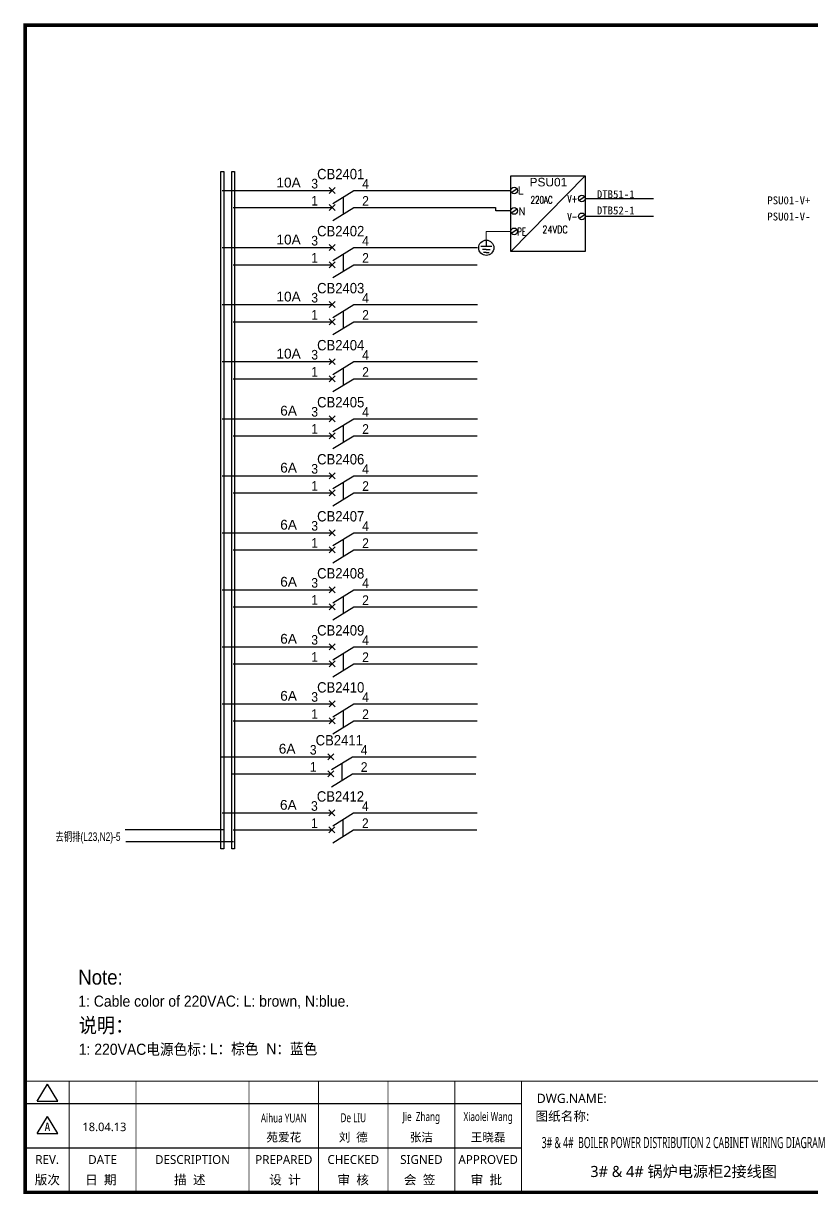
# Model space of a CAD drawing. Extents: x 81437 to 204847, y -54597 to -29444.
# Drawn here: x 110859 to 112988, y -45846 to -42684 of the extents above; entities that cross this region are included whole.
import ezdxf
from ezdxf.enums import TextEntityAlignment as Align

# ---------------------------------------------------------------- set-up
doc = ezdxf.new("R2010")
doc.units = 0
doc.header["$LTSCALE"] = 100
doc.header["$MEASUREMENT"] = 0
doc.layers.add('t', color=1, linetype='Continuous')
doc.layers.add('空气开关', color=7, linetype='Continuous')
doc.layers.add('细实线', color=7, linetype='Continuous', lineweight=20)
doc.styles.add('HZ', font='arial.ttf', dxfattribs={"width": 0.7})
doc.styles.add('HZTXT1', font='', dxfattribs={"width": 0.8})
doc.styles.add('ROMANS', font='romans', dxfattribs={"width": 0.8, "height": 2})
doc.styles.get("Standard").update_dxf_attribs({"font": ''})
doc.styles.add('微软雅黑', font='')
doc.styles.get('HZTXT1').set_extended_font_data('SimSun')
doc.styles.get('Standard').set_extended_font_data('SimSun')
doc.styles.get('微软雅黑').set_extended_font_data('Microsoft YaHei')

# ---------------------------------------------------------------- blocks, each defined once
blk = doc.blocks.new('供电端子')
at = {"style": 'HZ', "width": 0.7}
blk.add_attdef('供电端子', (0, 0), '', height=17, dxfattribs=at)
blk = doc.blocks.new('SM电源接线块配电')
at = {"color": 7}
for p, q in [((1.5, -45.1), (16.4, -35.1)), ((184.6, -66.2), (199.6, -56.3)), ((1.5, -100.1), (16.4, -90.1)), ((184.6, -114.7), (199.6, -104.7)), ((1.5, -155.1), (16.4, -145.2))]:
    blk.add_line(p, q, dxfattribs=at)
blk.add_lwpolyline([(0, 0), (201.1, 0), (201.1, -204.6), (0, -204.6)], close=True, dxfattribs=at)
for centre in [(9, -40.1), (192.1, -61.3), (9, -95.1), (192.1, -109.7), (9, -150.2)]:
    blk.add_circle(centre, 8.97, dxfattribs=at)
at = {"layer": '细实线'}
blk.add_line((0, -204.6), (201.1, 0), dxfattribs=at)
at = {"layer": '空气开关', "style": 'ROMANS'}
for s, p in [('L', (19.5, -49.5)), ('N', (20.9, -106.1))]:
    blk.add_text(s, height=20, dxfattribs=at).set_placement(p)
at = {"layer": '空气开关', "style": 'ROMANS', "width": 0.7}
blk.add_text('220AC', height=20, dxfattribs=at).set_placement((83.2, -75.4), align=Align.CENTER)
for s, p in [('V+', (153.2, -72.2)), ('V-', (153.2, -120.7)), ('PE', (17.3, -161.1))]:
    blk.add_text(s, height=20, dxfattribs=at).set_placement(p)
at = {"layer": '细实线', "color": 0, "style": 'HZ'}
blk.add_attdef('电源位号', text='', height=23, dxfattribs=at).set_placement((101.6, -28.8), align=Align.CENTER)
at = {"layer": '细实线', "color": 0, "style": 'ROMANS', "width": 0.8}
blk.add_attdef('24VDC', text='', height=20, dxfattribs=at).set_placement((119.6, -155.3), align=Align.CENTER)
at = {"layer": '细实线', "style": 'HZ'}
blk.add_attdef('电流', text='', height=20, dxfattribs=at).set_placement((111, -185.9), align=Align.CENTER)
blk = doc.blocks.new('图框')
at = {"color": 7}
for p, q in [((-6.2, -2970.4), (1334, -2970.4)), ((-6.2, -3090.4), (1334, -3090.4))]:
    blk.add_line(p, q, dxfattribs=at)
at = {"color": 7, "const_width": 3}
blk.add_lwpolyline([(4109.5, -2910.4), (-6.2, -2910.4)], dxfattribs=at)
at = {"layer": 't', "color": 7}
for p, q in [((25.8, -2963.9), (53.7, -2918)), ((81.7, -2963.9), (53.7, -2918)), ((25.8, -2963.9), (81.7, -2963.9)), ((25.8, -3051.8), (53.7, -3006)), ((81.7, -3051.8), (53.7, -3006)), ((25.8, -3051.8), (81.7, -3051.8))]:
    blk.add_line(p, q, dxfattribs=at)
at = {"layer": 't', "color": 7, "const_width": 9.62}
blk.add_lwpolyline([(4109.5, -3210.4), (4109.5, -58.9), (-6.2, -58.9), (-6.2, -3210.4)], close=True, dxfattribs=at)
at = {"layer": 't', "color": 7, "const_width": 2.4}
for points in [[(112.6, -2911.6), (112.6, -3210.4)], [(292.9, -2911.6), (292.9, -3210.4)], [(598.2, -2911.6), (598.2, -3215.3)], [(785.8, -2911.6), (785.8, -3215.3)], [(973.4, -2911.6), (973.4, -3215.3)], [(1153.7, -2911.6), (1153.7, -3215.3)], [(1334, -2911.6), (1334, -3215.3)]]:
    blk.add_lwpolyline(points, dxfattribs=at)
at = {"color": 7, "style": '微软雅黑', "flags": 8}
for tag, p, height in [('DWG.NAME:', (1375.5, -2969.2), 25), ('DWG.NO.:', (3122, -3089.3), 24), ('图纸编号', (3309.2, -3111.3), 24), ('FILENO.:', (3122.5, -3165), 24), ('文档号', (3311.6, -3183), 24)]:
    blk.add_attdef(tag, p, '', height=height, dxfattribs=at)
at = {"color": 7, "style": '微软雅黑', "width": 0.8, "flags": 8}
for tag, p, height in [('PROJECTNAME:', (3119.3, -2971.7), 24), ('PROJECT_NAME', (3324.7, -2969.2), 25)]:
    blk.add_attdef(tag, p, '', height=height, dxfattribs=at)
at = {"color": 7, "style": '微软雅黑', "flags": 8}
for tag, height, width, p in [('RENLIU', 24, 0.7, (692, -3009.2)), ('SHUFENWANG', 24, 0.7, (879.6, -3009.2)), ('FANGHOU', 24, 0.7, (1063.6, -3009.2)), ('DANDANLI', 24, 0.7, (1243.9, -3009.2)), ('#10STATIONONTROLCABINETCOVER', 30, 0.6, (1771.7, -3076)), ('HANGZHOUHOLLYSYSAUTOMATIONCO.,LTD.', 24, 0.7, (2763.9, -3104.6))]:
    blk.add_attdef(tag, text='', height=height, dxfattribs=dict(at, width=width)).set_placement(p, align=Align.MIDDLE)
for tag, p in [('图纸名称:', (1371.6, -3024.8)), ('项目名称', (3272.9, -3045.6))]:
    blk.add_attdef(tag, text='', height=25, dxfattribs=at).set_placement(p, align=Align.BOTTOM_LEFT)
at = {"color": 7, "flags": 8}
blk.add_attdef('A', text='', height=23, dxfattribs=at).set_placement((53.7, -3033.7), align=Align.MIDDLE)
at = {"color": 7, "style": '微软雅黑', "flags": 8}
for tag, height, p in [('设计时间', 23, (207.7, -3033.7)), ('刘仁', 23, (692, -3061.1)), ('王姝芬', 23, (879.6, -3061.1)), ('侯方', 23, (1063.6, -3061.1)), ('李丹丹', 23, (1243.9, -3061.1)), ('PAGEXOFX', 24, (3947.6, -3097.9)), ('REV.', 24, (53.2, -3121.9)), ('DATE', 24, (202.7, -3121.9)), ('DESCRIPTION', 24, (445.6, -3121.9)), ('PREPARED', 24, (692, -3121.9)), ('CHECKED', 24, (879.6, -3121.9)), ('SIGNED', 24, (1063.6, -3121.9)), ('APPROVED', 24, (1243.9, -3121.9)), ('图纸名称', 30, (1771.7, -3153.6)), ('第几页共几页', 24, (3947.6, -3172.9))]:
    blk.add_attdef(tag, text='', height=height, dxfattribs=at).set_placement(p, align=Align.MIDDLE)
at = {"layer": 't', "color": 7, "style": '微软雅黑'}
for s, p in [('版次', (53.7, -3176.5)), ('日  期', (198, -3176.5)), ('描  述', (438.3, -3176.5)), ('设  计', (695.3, -3176.5)), ('审  核', (879.4, -3176.5)), ('会  签', (1058.9, -3176.5)), ('审  批', (1239.1, -3176.5))]:
    blk.add_text(s, height=25, dxfattribs=at).set_placement(p, align=Align.MIDDLE_CENTER)

msp = doc.modelspace()

# ---------------------------------------------------------------- linework, layer by layer
at = {"color": 43}
for p, q in [((111396.4, -43135.3), (111693.1, -43135.3)), ((111751.7, -43135.3), (112085.4, -43135.3)), ((111751.7, -43135.3), (112175.3, -43135.3)), ((111396.4, -43289.3), (111693.1, -43289.3)), ((111751.7, -43289.3), (112085.4, -43289.3)), ((111396.4, -43443.3), (111693.1, -43443.3)), ((111751.7, -43443.3), (112085.4, -43443.3)), ((111396.4, -43597.3), (111693.1, -43597.3)), ((111751.7, -43597.3), (112085.4, -43597.3)), ((111396.4, -43751.3), (111693.1, -43751.3)), ((111751.7, -43751.3), (112085.4, -43751.3)), ((111396.4, -43905.3), (111693.1, -43905.3)), ((111751.7, -43905.3), (112085.4, -43905.3)), ((111396.4, -44059.3), (111693.1, -44059.3)), ((111751.7, -44059.3), (112085.4, -44059.3)), ((111396.4, -44213.3), (111693.1, -44213.3)), ((111751.7, -44213.3), (112085.4, -44213.3)), ((111396.4, -44367.3), (111693.1, -44367.3)), ((111751.7, -44367.3), (112085.4, -44367.3)), ((111396.4, -44521.3), (111693.1, -44521.3)), ((111751.7, -44521.3), (112085.4, -44521.3)), ((111392.6, -44664.1), (111689.3, -44664.1)), ((111747.8, -44664.1), (112081.5, -44664.1)), ((111395.8, -44815.8), (111692.4, -44815.8)), ((111751, -44815.8), (112084.7, -44815.8)), ((111134.2, -44860.3), (111400.8, -44860.3))]:
    msp.add_line(p, q, dxfattribs=at)
at = {"color": 6}
for p, q in [((111701.2, -43143.4), (111685, -43127.2)), ((111685, -43143.4), (111701.2, -43127.2)), ((111695.2, -43170.1), (111751.7, -43135.3)), ((111685, -43189.5), (111701.2, -43173.3)), ((111701.2, -43189.5), (111685, -43173.3)), ((111695.2, -43216.2), (111751.7, -43181.4)), ((111701.2, -43297.4), (111685, -43281.2)), ((111685, -43297.4), (111701.2, -43281.2)), ((111695.2, -43324.1), (111751.7, -43289.3)), ((111701.2, -43343.5), (111685, -43327.3)), ((111685, -43343.5), (111701.2, -43327.3)), ((111695.2, -43370.2), (111751.7, -43335.4)), ((111685, -43451.4), (111701.2, -43435.2)), ((111701.2, -43451.4), (111685, -43435.2)), ((111695.2, -43478.1), (111751.7, -43443.3)), ((111685, -43497.5), (111701.2, -43481.3)), ((111701.2, -43497.5), (111685, -43481.3)), ((111695.2, -43524.2), (111751.7, -43489.4)), ((111701.2, -43605.4), (111685, -43589.2)), ((111685, -43605.4), (111701.2, -43589.2)), ((111695.2, -43632.1), (111751.7, -43597.3)), ((111701.2, -43651.5), (111685, -43635.3)), ((111685, -43651.5), (111701.2, -43635.3)), ((111695.2, -43678.2), (111751.7, -43643.4)), ((111685, -43759.4), (111701.2, -43743.2)), ((111701.2, -43759.4), (111685, -43743.2)), ((111695.2, -43786.1), (111751.7, -43751.3)), ((111685, -43805.5), (111701.2, -43789.3)), ((111701.2, -43805.5), (111685, -43789.3)), ((111695.2, -43832.2), (111751.7, -43797.4)), ((111701.2, -43913.4), (111685, -43897.2)), ((111685, -43913.4), (111701.2, -43897.2)), ((111695.2, -43940.1), (111751.7, -43905.3)), ((111701.2, -43959.5), (111685, -43943.3)), ((111685, -43959.5), (111701.2, -43943.3)), ((111695.2, -43986.2), (111751.7, -43951.4)), ((111701.2, -44067.4), (111685, -44051.2)), ((111685, -44067.4), (111701.2, -44051.2)), ((111695.2, -44094.1), (111751.7, -44059.3)), ((111701.2, -44113.5), (111685, -44097.3)), ((111685, -44113.5), (111701.2, -44097.3)), ((111695.2, -44140.2), (111751.7, -44105.4)), ((111685, -44221.4), (111701.2, -44205.2)), ((111701.2, -44221.4), (111685, -44205.2)), ((111695.2, -44248.1), (111751.7, -44213.3)), ((111685, -44267.5), (111701.2, -44251.3)), ((111701.2, -44267.5), (111685, -44251.3)), ((111695.2, -44294.2), (111751.7, -44259.4)), ((111701.2, -44375.4), (111685, -44359.2)), ((111685, -44375.4), (111701.2, -44359.2)), ((111695.2, -44402.1), (111751.7, -44367.3)), ((111701.2, -44421.5), (111685, -44405.3)), ((111685, -44421.5), (111701.2, -44405.3)), ((111695.2, -44448.2), (111751.7, -44413.4)), ((111701.2, -44529.4), (111685, -44513.2)), ((111685, -44529.4), (111701.2, -44513.2)), ((111695.2, -44556.1), (111751.7, -44521.3)), ((111701.2, -44575.5), (111685, -44559.3)), ((111685, -44575.5), (111701.2, -44559.3)), ((111695.2, -44602.2), (111751.7, -44567.4)), ((111697.3, -44672.2), (111681.2, -44656)), ((111681.2, -44672.2), (111697.3, -44656)), ((111691.3, -44698.8), (111747.8, -44664.1)), ((111697.3, -44718.3), (111681.2, -44702.1)), ((111681.2, -44718.3), (111697.3, -44702.1)), ((111691.3, -44745), (111747.8, -44710.2)), ((111700.5, -44823.8), (111684.3, -44807.7)), ((111684.3, -44823.8), (111700.5, -44807.7)), ((111694.5, -44850.5), (111751, -44815.8)), ((111700.5, -44870), (111684.3, -44853.8)), ((111684.3, -44870), (111700.5, -44853.8)), ((111694.5, -44896.7), (111751, -44861.9))]:
    msp.add_line(p, q, dxfattribs=at)
at = {"color": 1}
msp.add_line((112376.6, -43156.4), (112561.1, -43156.4), dxfattribs=at)
at = {"color": 5}
for p, q in [((111426.1, -43181.4), (111693.1, -43181.4)), ((111751.7, -43181.4), (112134.1, -43181.4)), ((112134.9, -43190.3), (112134.9, -43181.4)), ((112175.3, -43190.3), (112134.9, -43190.3)), ((111426.1, -43335.4), (111693.1, -43335.4)), ((111751.7, -43335.4), (112084.8, -43335.4)), ((111426.1, -43489.4), (111693.1, -43489.4)), ((111751.7, -43489.4), (112084.8, -43489.4)), ((111426.1, -43643.4), (111693.1, -43643.4)), ((111751.7, -43643.4), (112084.8, -43643.4)), ((111426.1, -43797.4), (111693.1, -43797.4)), ((111751.7, -43797.4), (112084.8, -43797.4)), ((111426.1, -43951.4), (111693.1, -43951.4)), ((111751.7, -43951.4), (112084.8, -43951.4)), ((111426.1, -44105.4), (111693.1, -44105.4)), ((111751.7, -44105.4), (112084.8, -44105.4)), ((111426.1, -44259.4), (111693.1, -44259.4)), ((111751.7, -44259.4), (112084.8, -44259.4)), ((111426.1, -44413.4), (111693.1, -44413.4)), ((111751.7, -44413.4), (112084.8, -44413.4)), ((111426.1, -44567.4), (111693.1, -44567.4)), ((111751.7, -44567.4), (112084.8, -44567.4)), ((111422.3, -44710.2), (111689.3, -44710.2)), ((111747.8, -44710.2), (112080.9, -44710.2)), ((111425.5, -44861.9), (111692.4, -44861.9)), ((111751, -44861.9), (112084.1, -44861.9)), ((111135.7, -44892.7), (111426.3, -44892.7))]:
    msp.add_line(p, q, dxfattribs=at)
at = {"color": 0}
msp.add_line((112376.6, -43204.8), (112561.1, -43204.8), dxfattribs=at)
for p, q in [((112109.2, -43285.9), (112094.6, -43285.9)), ((112109.2, -43270.7), (112109.2, -43285.9)), ((112123.9, -43285.9), (112109.2, -43285.9)), ((112109.2, -43294), (112098.7, -43294)), ((112109.2, -43302.2), (112101.9, -43302.2)), ((112109.2, -43294), (112119.8, -43294)), ((112109.2, -43302.2), (112116.6, -43302.2))]:
    msp.add_line(p, q)
at = {"color": 43}
msp.add_lwpolyline([(111400.4, -43083.6), (111400.4, -44912.4), (111392.6, -44912.4), (111392.6, -43083.6)], close=True, dxfattribs=at)
at = {"color": 5}
msp.add_lwpolyline([(111429.6, -43083.6), (111429.6, -44912.4), (111421.7, -44912.4), (111421.7, -43083.6)], close=True, dxfattribs=at)
msp.add_circle((112109.2, -43289.7), 20.5)
at = {"layer": '空气开关', "color": 6}
for p, q in [((111723.4, -43198.8), (111723.4, -43152.7)), ((111723.4, -43352.8), (111723.4, -43306.7)), ((111723.4, -43506.8), (111723.4, -43460.7)), ((111723.4, -43660.8), (111723.4, -43614.7)), ((111723.4, -43814.8), (111723.4, -43768.7)), ((111723.4, -43968.8), (111723.4, -43922.7)), ((111723.4, -44122.8), (111723.4, -44076.7)), ((111723.4, -44276.8), (111723.4, -44230.7)), ((111723.4, -44430.8), (111723.4, -44384.7)), ((111723.4, -44584.8), (111723.4, -44538.7)), ((111719.6, -44727.6), (111719.6, -44681.5)), ((111722.7, -44879.3), (111722.7, -44833.1))]:
    msp.add_line(p, q, dxfattribs=at)
at = {"layer": '细实线'}
msp.add_line((112175.3, -43245.4), (112109.2, -43245.4), dxfattribs=at)
at = {"layer": '细实线', "color": 0}
msp.add_line((112109.2, -43269.2), (112109.2, -43245.4), dxfattribs=at)

# ---------------------------------------------------------------- block references
at = {"color": 1}
ref = msp.add_blockref('图框', (110870.3, -42629.9), dxfattribs=at)
ref.add_attrib('图纸名称:', '图纸名称:', dxfattribs={"color": 7, "height": 25, "style": '微软雅黑', "flags": 8}).set_placement((112242, -45654.7), align=Align.BOTTOM_LEFT)
ref.add_attrib('#10STATIONONTROLCABINETCOVER', '3# & 4#  BOILER POWER DISTRIBUTION 2 CABINET WIRING DIAGRAM', dxfattribs={"color": 7, "height": 30, "style": '微软雅黑', "width": 0.6, "flags": 8}).set_placement((112642.1, -45705.9), align=Align.MIDDLE)
ref.add_attrib('DWG.NAME:', 'DWG.NAME:', (112245.8, -45599.1), dxfattribs={"color": 7, "height": 25, "style": '微软雅黑', "flags": 8})
ref.add_attrib('DANDANLI', 'Xiaolei Wang', dxfattribs={"color": 7, "height": 24, "style": '微软雅黑', "width": 0.7, "flags": 8}).set_placement((112114.2, -45639.1), align=Align.MIDDLE)
ref.add_attrib('FANGHOU', 'Jie  Zhang', dxfattribs={"color": 7, "height": 24, "style": '微软雅黑', "width": 0.7, "flags": 8}).set_placement((111933.9, -45639.1), align=Align.MIDDLE)
ref.add_attrib('SHUFENWANG', 'De LIU', dxfattribs={"color": 7, "height": 24, "style": '微软雅黑', "width": 0.7, "flags": 8}).set_placement((111750, -45639.1), align=Align.MIDDLE)
ref.add_attrib('RENLIU', 'Aihua YUAN', dxfattribs={"color": 7, "height": 24, "style": '微软雅黑', "width": 0.7, "flags": 8}).set_placement((111562.4, -45639.1), align=Align.MIDDLE)
ref.add_attrib('APPROVED', 'APPROVED', dxfattribs={"color": 7, "height": 24, "style": '微软雅黑'}).set_placement((112114.2, -45751.8), align=Align.MIDDLE)
ref.add_attrib('SIGNED', 'SIGNED', dxfattribs={"color": 7, "height": 24, "style": '微软雅黑'}).set_placement((111933.9, -45751.8), align=Align.MIDDLE)
ref.add_attrib('CHECKED', 'CHECKED', dxfattribs={"color": 7, "height": 24, "style": '微软雅黑'}).set_placement((111750, -45751.8), align=Align.MIDDLE)
ref.add_attrib('PREPARED', 'PREPARED', dxfattribs={"color": 7, "height": 24, "style": '微软雅黑'}).set_placement((111562.4, -45751.8), align=Align.MIDDLE)
ref.add_attrib('DESCRIPTION', 'DESCRIPTION', dxfattribs={"color": 7, "height": 24, "style": '微软雅黑'}).set_placement((111315.9, -45751.8), align=Align.MIDDLE)
ref.add_attrib('DATE', 'DATE', dxfattribs={"color": 7, "height": 24, "style": '微软雅黑', "flags": 8}).set_placement((111073.1, -45751.8), align=Align.MIDDLE)
ref.add_attrib('REV.', 'REV.', dxfattribs={"color": 7, "height": 24, "style": '微软雅黑', "flags": 8}).set_placement((110923.5, -45751.8), align=Align.MIDDLE)
ref.add_attrib('A', 'A', dxfattribs={"color": 7, "height": 23, "flags": 8}).set_placement((110924.1, -45663.6), align=Align.MIDDLE)
ref.add_attrib('设计时间', '18.04.13', dxfattribs={"color": 7, "height": 23, "style": '微软雅黑', "flags": 8}).set_placement((111078, -45663.6), align=Align.MIDDLE)
ref.add_attrib('李丹丹', '王晓磊', dxfattribs={"color": 7, "height": 23, "style": '微软雅黑', "flags": 8}).set_placement((112114.2, -45691), align=Align.MIDDLE)
ref.add_attrib('侯方', '张洁', dxfattribs={"color": 7, "height": 23, "style": '微软雅黑', "flags": 8}).set_placement((111933.9, -45691), align=Align.MIDDLE)
ref.add_attrib('王姝芬', '刘  德', dxfattribs={"color": 7, "height": 23, "style": '微软雅黑', "flags": 8}).set_placement((111750, -45691), align=Align.MIDDLE)
ref.add_attrib('刘仁', '苑爱花', dxfattribs={"color": 7, "height": 23, "style": '微软雅黑', "flags": 8}).set_placement((111562.4, -45691), align=Align.MIDDLE)
ref.add_attrib('图纸名称', '3# & 4# 锅炉电源柜2接线图', dxfattribs={"color": 7, "height": 30, "style": '微软雅黑', "flags": 8}).set_placement((112642.1, -45783.5), align=Align.MIDDLE)
ref = msp.add_blockref('供电端子', (111575.3, -43126.8), dxfattribs=dict(xscale=0.9349999999976717, yscale=0.9349999999976717))
ref.add_attrib('供电端子', '10A', dxfattribs={"height": 26.4, "style": 'HZ'}).set_placement((111575.3, -43126.8), align=Align.CENTER)
ref = msp.add_blockref('供电端子', (111716.1, -43104.8), dxfattribs=dict(xscale=0.9349999999976717, yscale=0.9349999999976717))
ref.add_attrib('供电端子', 'CB2401', dxfattribs={"height": 28.05, "style": 'HZ', "width": 0.9}).set_placement((111716.1, -43104.8), align=Align.CENTER)
at = {"lineweight": -2}
ref = msp.add_blockref('SM电源接线块配电', (112175.3, -43095.2), dxfattribs=at)
ref.add_attrib('电源位号', 'PSU01', dxfattribs={"layer": '细实线', "color": 0, "height": 23, "style": 'HZ'}).set_placement((112276.9, -43124), align=Align.CENTER)
ref.add_attrib('24VDC', '24VDC', dxfattribs={"layer": '细实线', "color": 0, "height": 20, "style": 'ROMANS', "width": 0.8}).set_placement((112294.8, -43250.5), align=Align.CENTER)
ref = msp.add_blockref('供电端子', (111575.3, -43280.8), dxfattribs=dict(xscale=0.9349999999976717, yscale=0.9349999999976717))
ref.add_attrib('供电端子', '10A', dxfattribs={"height": 26.4, "style": 'HZ'}).set_placement((111575.3, -43280.8), align=Align.CENTER)
ref = msp.add_blockref('供电端子', (111716.1, -43258.8), dxfattribs=dict(xscale=0.9349999999976717, yscale=0.9349999999976717))
ref.add_attrib('供电端子', 'CB2402', dxfattribs={"height": 28.05, "style": 'HZ', "width": 0.9}).set_placement((111716.1, -43258.8), align=Align.CENTER)
ref = msp.add_blockref('供电端子', (111716.1, -43412.8), dxfattribs=dict(xscale=0.9349999999976717, yscale=0.9349999999976717))
ref.add_attrib('供电端子', 'CB2403', dxfattribs={"height": 28.05, "style": 'HZ', "width": 0.9}).set_placement((111716.1, -43412.8), align=Align.CENTER)
ref = msp.add_blockref('供电端子', (111575.3, -43434.8), dxfattribs=dict(xscale=0.9349999999976717, yscale=0.9349999999976717))
ref.add_attrib('供电端子', '10A', dxfattribs={"height": 26.4, "style": 'HZ'}).set_placement((111575.3, -43434.8), align=Align.CENTER)
ref = msp.add_blockref('供电端子', (111716.1, -43566.8), dxfattribs=dict(xscale=0.9349999999976717, yscale=0.9349999999976717))
ref.add_attrib('供电端子', 'CB2404', dxfattribs={"height": 28.05, "style": 'HZ', "width": 0.9}).set_placement((111716.1, -43566.8), align=Align.CENTER)
ref = msp.add_blockref('供电端子', (111575.3, -43588.8), dxfattribs=dict(xscale=0.9349999999976717, yscale=0.9349999999976717))
ref.add_attrib('供电端子', '10A', dxfattribs={"height": 26.4, "style": 'HZ'}).set_placement((111575.3, -43588.8), align=Align.CENTER)
ref = msp.add_blockref('供电端子', (111716.1, -43720.8), dxfattribs=dict(xscale=0.9349999999976717, yscale=0.9349999999976717))
ref.add_attrib('供电端子', 'CB2405', dxfattribs={"height": 28.05, "style": 'HZ', "width": 0.9}).set_placement((111716.1, -43720.8), align=Align.CENTER)
ref = msp.add_blockref('供电端子', (111575.3, -43742.8), dxfattribs=dict(xscale=0.9349999999976717, yscale=0.9349999999976717))
ref.add_attrib('供电端子', '6A', dxfattribs={"height": 26.4, "style": 'HZ'}).set_placement((111575.3, -43742.8), align=Align.CENTER)
ref = msp.add_blockref('供电端子', (111716.1, -43874.8), dxfattribs=dict(xscale=0.9349999999976717, yscale=0.9349999999976717))
ref.add_attrib('供电端子', 'CB2406', dxfattribs={"height": 28.05, "style": 'HZ', "width": 0.9}).set_placement((111716.1, -43874.8), align=Align.CENTER)
ref = msp.add_blockref('供电端子', (111575.3, -43896.8), dxfattribs=dict(xscale=0.9349999999976717, yscale=0.9349999999976717))
ref.add_attrib('供电端子', '6A', dxfattribs={"height": 26.4, "style": 'HZ'}).set_placement((111575.3, -43896.8), align=Align.CENTER)
ref = msp.add_blockref('供电端子', (111716.1, -44028.8), dxfattribs=dict(xscale=0.9349999999976717, yscale=0.9349999999976717))
ref.add_attrib('供电端子', 'CB2407', dxfattribs={"height": 28.05, "style": 'HZ', "width": 0.9}).set_placement((111716.1, -44028.8), align=Align.CENTER)
ref = msp.add_blockref('供电端子', (111575.3, -44050.8), dxfattribs=dict(xscale=0.9349999999976717, yscale=0.9349999999976717))
ref.add_attrib('供电端子', '6A', dxfattribs={"height": 26.4, "style": 'HZ'}).set_placement((111575.3, -44050.8), align=Align.CENTER)
ref = msp.add_blockref('供电端子', (111575.3, -44204.8), dxfattribs=dict(xscale=0.9349999999976717, yscale=0.9349999999976717))
ref.add_attrib('供电端子', '6A', dxfattribs={"height": 26.4, "style": 'HZ'}).set_placement((111575.3, -44204.8), align=Align.CENTER)
ref = msp.add_blockref('供电端子', (111716.1, -44182.8), dxfattribs=dict(xscale=0.9349999999976717, yscale=0.9349999999976717))
ref.add_attrib('供电端子', 'CB2408', dxfattribs={"height": 28.05, "style": 'HZ', "width": 0.9}).set_placement((111716.1, -44182.8), align=Align.CENTER)
ref = msp.add_blockref('供电端子', (111575.3, -44358.8), dxfattribs=dict(xscale=0.9349999999976717, yscale=0.9349999999976717))
ref.add_attrib('供电端子', '6A', dxfattribs={"height": 26.4, "style": 'HZ'}).set_placement((111575.3, -44358.8), align=Align.CENTER)
ref = msp.add_blockref('供电端子', (111716.1, -44336.8), dxfattribs=dict(xscale=0.9349999999976717, yscale=0.9349999999976717))
ref.add_attrib('供电端子', 'CB2409', dxfattribs={"height": 28.05, "style": 'HZ', "width": 0.9}).set_placement((111716.1, -44336.8), align=Align.CENTER)
ref = msp.add_blockref('供电端子', (111716.1, -44490.8), dxfattribs=dict(xscale=0.9349999999976717, yscale=0.9349999999976717))
ref.add_attrib('供电端子', 'CB2410', dxfattribs={"height": 28.05, "style": 'HZ', "width": 0.9}).set_placement((111716.1, -44490.8), align=Align.CENTER)
ref = msp.add_blockref('供电端子', (111575.3, -44512.8), dxfattribs=dict(xscale=0.9349999999976717, yscale=0.9349999999976717))
ref.add_attrib('供电端子', '6A', dxfattribs={"height": 26.4, "style": 'HZ'}).set_placement((111575.3, -44512.8), align=Align.CENTER)
ref = msp.add_blockref('供电端子', (111712.2, -44633.6), dxfattribs=dict(xscale=0.9349999999976717, yscale=0.9349999999976717))
ref.add_attrib('供电端子', 'CB2411', dxfattribs={"height": 28.05, "style": 'HZ', "width": 0.9}).set_placement((111712.2, -44633.6), align=Align.CENTER)
ref = msp.add_blockref('供电端子', (111571.4, -44655.6), dxfattribs=dict(xscale=0.9349999999976717, yscale=0.9349999999976717))
ref.add_attrib('供电端子', '6A', dxfattribs={"height": 26.4, "style": 'HZ'}).set_placement((111571.4, -44655.6), align=Align.CENTER)
ref = msp.add_blockref('供电端子', (111715.4, -44785.3), dxfattribs=dict(xscale=0.9349999999976717, yscale=0.9349999999976717))
ref.add_attrib('供电端子', 'CB2412', dxfattribs={"height": 28.05, "style": 'HZ', "width": 0.9}).set_placement((111715.4, -44785.3), align=Align.CENTER)
ref = msp.add_blockref('供电端子', (111574.6, -44807.3), dxfattribs=dict(xscale=0.9349999999976717, yscale=0.9349999999976717))
ref.add_attrib('供电端子', '6A', dxfattribs={"height": 26.4, "style": 'HZ'}).set_placement((111574.6, -44807.3), align=Align.CENTER)

# ---------------------------------------------------------------- texts
at = {"lineweight": -3, "style": 'HZTXT1'}
for s, p in [('DTB51-1', (112509.6, -43155.9)), ('PSU01-V+', (112984.4, -43172.4)), ('DTB52-1', (112509.6, -43199.6)), ('PSU01-V-', (112984.4, -43216.1))]:
    msp.add_text(s, height=21.38, dxfattribs=at).set_placement(p, align=Align.RIGHT)
at = {"style": 'HZ', "width": 0.7}
msp.add_text('去铜排(L23,N2)-5', height=23.1, dxfattribs=at).set_placement((110945.7, -44891.5))
at = {"color": 3, "style": 'HZ', "width": 0.9}
for s, height, p in [('Note:', 40, (111007.4, -45279.4)), ('1: Cable color of 220VAC: L: brown, N:blue.', 30, (111007.4, -45339.1)), ('说明：', 40, (111008.8, -45409.3)), ('说明：', 40, (111008.8, -45409.3)), ('1: 220VAC电源色标：', 30, (111008.8, -45469)), ('L：棕色', 30, (111362.5, -45467.6)), ('N：蓝色', 30, (111515.1, -45467.6))]:
    msp.add_text(s, height=height, dxfattribs=at).set_placement(p)
at = {"layer": '空气开关', "style": 'HZ', "width": 0.9}
for s, p in [('3', (111636.7, -43129.6)), ('4', (111774.1, -43130.1)), ('1', (111636.7, -43175.7)), ('2', (111774.1, -43176.2)), ('3', (111636.7, -43283.6)), ('4', (111774.1, -43284.1)), ('1', (111636.7, -43329.7)), ('2', (111774.1, -43330.2)), ('3', (111636.7, -43437.6)), ('4', (111774.1, -43438.1)), ('1', (111636.7, -43483.7)), ('2', (111774.1, -43484.2)), ('3', (111636.7, -43591.6)), ('4', (111774.1, -43592.1)), ('1', (111636.7, -43637.7)), ('2', (111774.1, -43638.2)), ('3', (111636.7, -43745.6)), ('4', (111774.1, -43746.1)), ('1', (111636.7, -43791.7)), ('2', (111774.1, -43792.2)), ('3', (111636.7, -43899.6)), ('4', (111774.1, -43900.1)), ('1', (111636.7, -43945.7)), ('2', (111774.1, -43946.2)), ('3', (111636.7, -44053.6)), ('4', (111774.1, -44054.1)), ('1', (111636.7, -44099.7)), ('2', (111774.1, -44100.2)), ('3', (111636.7, -44207.6)), ('4', (111774.1, -44208.1)), ('1', (111636.7, -44253.7)), ('2', (111774.1, -44254.2)), ('3', (111636.7, -44361.6)), ('4', (111774.1, -44362.1)), ('1', (111636.7, -44407.7)), ('2', (111774.1, -44408.2)), ('3', (111636.7, -44515.6)), ('4', (111774.1, -44516.1)), ('1', (111636.7, -44561.7)), ('2', (111774.1, -44562.2)), ('3', (111632.8, -44658.4)), ('4', (111770.3, -44658.8)), ('1', (111632.8, -44704.5)), ('2', (111770.3, -44704.9)), ('3', (111636, -44810.1)), ('4', (111773.4, -44810.5)), ('1', (111636, -44856.2)), ('2', (111773.4, -44856.6))]:
    msp.add_text(s, height=26, dxfattribs=at).set_placement(p)

doc.saveas('drawing.dxf')
